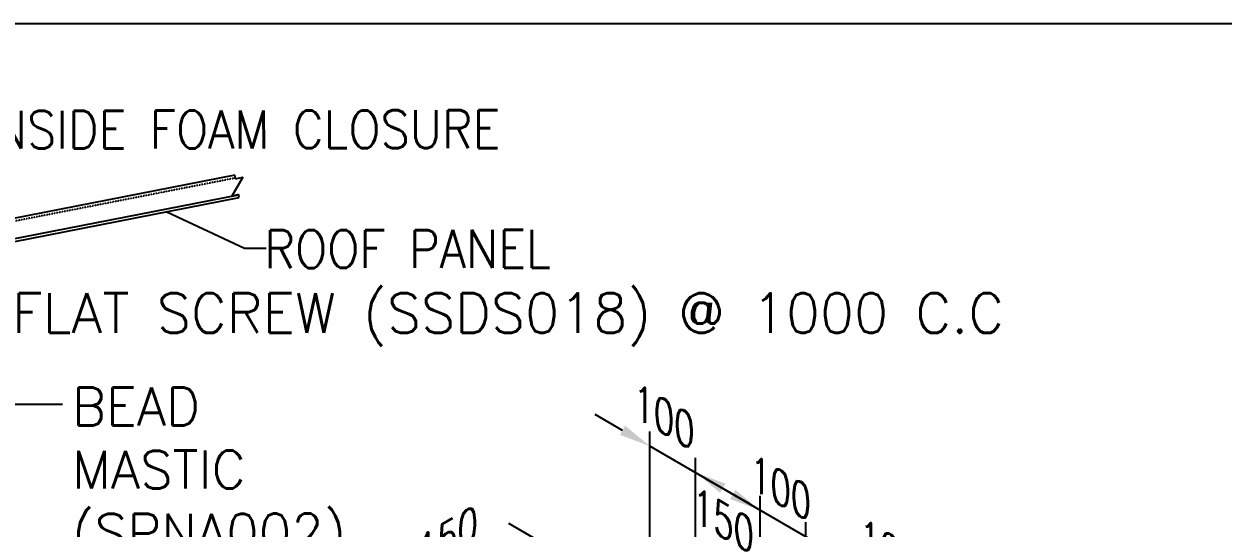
# Model space of a CAD drawing. Header units: millimetres. Extents: x 0 to 2669304, y -3314102 to 0.
# Drawn here: x 2652663 to 2660337, y -3225482 to -3222255 of the extents above; entities that cross this region are included whole.
import ezdxf

# ---------------------------------------------------------------- set-up
doc = ezdxf.new("R2010")
doc.units = ezdxf.units.MM
doc.header["$LTSCALE"] = 0.4
doc.header["$MEASUREMENT"] = 0
doc.linetypes.add('HIDDEN', pattern=[0.375, 0.25, -0.125])
for name, color, linetype in [('Dim', 7, 'Continuous'), ('SHEETING', 150, 'Continuous'), ('SHM45-006$0$TEXT', 7, 'Continuous')]:
    doc.layers.add(name, color=color, linetype=linetype)
doc.layers.add('TEXT', color=7, linetype='Continuous', lineweight=13)
doc.styles.add('ROMANS', font='romans.shx')
doc.dimstyles.new('Standard 1', dxfattribs={"dimtxt": 2.5, "dimasz": 2, "dimexe": 1, "dimexo": 1, "dimgap": 0.5, "dimtad": 1, "dimdec": 0, "dimzin": 0, "dimdsep": 46, "dimtxsty": 'ROMANS', "dimcen": 0, "dimclrd": 2, "dimclre": 2, "dimadec": 0, "dimazin": 0, "dimtfac": 1, "dimtdec": 0, "dimtofl": 0, "dimtmove": 2, "dimatfit": 3, "dimfxl": 0, "dimtolj": 1, "dimtzin": 0, "dimarcsym": 0})

msp = doc.modelspace()

# ---------------------------------------------------------------- linework, layer by layer
at = {"color": 8, "linetype": 'HIDDEN'}
msp.add_line((2654015.2292, -3223241.9686), (2650991.9701, -3223832.7809), dxfattribs=at)
msp.add_lwpolyline([(2642441.8152, -3236837.4536), (2666683.7247, -3236837.4536), (2666683.7247, -3222255.0416), (2642441.8152, -3222255.0416)], close=True)
at = {"layer": 'Dim', "color": 2}
for p, q in [((2656494.4272, -3224857.0745), (2656319.8935, -3224756.3074)), ((2656668.9608, -3226474.6485), (2656668.9608, -3224864.7569)), ((2656961.6378, -3226643.6256), (2656961.6378, -3225033.734)), ((2657200.1353, -3225267.6648), (2657025.6016, -3225166.8977)), ((2657136.1715, -3225227.5857), (2657310.7051, -3225328.3528)), ((2657374.669, -3226882.13), (2657374.669, -3225275.3472)), ((2656399.8854, -3225819.7862, 5329.3333), (2655765.709, -3225453.6444, 5329.3333)), ((2657667.3459, -3227051.1071), (2657667.3459, -3225444.3243))]:
    msp.add_line(p, q, dxfattribs=at)
at = {"layer": 'Dim'}
msp.add_line((2659078.7622, -3226356.7598), (2656668.9608, -3224957.8416), dxfattribs=at)
at = {"layer": 'Dim', "color": 2}
for points in [[(2656511.2217, -3224827.9856), (2656477.6327, -3224886.1634), (2656668.9608, -3224957.8416)], [(2657152.966, -3225198.4968), (2657119.3769, -3225256.6747), (2656961.6378, -3225126.8187)], [(2657216.9298, -3225238.5758), (2657183.3408, -3225296.7537), (2657374.669, -3225368.4318)]]:
    msp.add_solid(points, dxfattribs=at)
at = {"layer": 'SHEETING'}
for p, q in [((2654011.9913, -3223223.9804), (2650988.2308, -3223814.8138)), ((2654064.8223, -3223235.3343), (2653992.5876, -3223356.8258)), ((2654016.2582, -3223245.7795), (2654011.9913, -3223223.9804)), ((2654016.2582, -3223245.7795), (2654064.8223, -3223235.3343)), ((2651014.5629, -3223940.237), (2654036.4171, -3223348.735)), ((2651018.082, -3223958.2472), (2654039.9362, -3223366.7452)), ((2653992.5876, -3223356.8258), (2654035.6636, -3223344.9173)), ((2654039.9362, -3223366.7452), (2654035.6636, -3223344.9173))]:
    msp.add_line(p, q, dxfattribs=at)

# ---------------------------------------------------------------- texts
at = {"layer": 'SHM45-006$0$TEXT', "style": 'ROMANS', "oblique": 30, "width": 0.9}
msp.add_text('150', height=193.96836, rotation=30, dxfattribs=at).set_placement((2655178.7714, -3225774.4536, 5329.3333))
at = {"layer": 'TEXT', "style": 'ROMANS', "width": 0.9}
for s, height, p in [('INSIDE FOAM CLOSURE', 242.460449, (2652401.9878, -3223053.7494)), ('ROOF PANEL', 242.46045, (2654202.2419, -3223818.1125))]:
    msp.add_text(s, height=height, rotation=0.07296676, dxfattribs=at).set_placement(p)
at = {"layer": 'TEXT', "style": 'ROMANS', "oblique": 330, "width": 0.9}
for s, p in [('100', (2656565.4038, -3224767.6128)), ('100', (2657311.738, -3225224.1991)), ('150', (2656946.0174, -3225432.8508)), ('100', (2658011.7579, -3225633.871))]:
    msp.add_text(s, height=193.96836, rotation=330, dxfattribs=at).set_placement(p)
at = {"layer": 'TEXT', "color": 7, "insert": (2652586.2233, -3223978.97), "char_height": 254.583471, "width": 6733.514271, "attachment_point": 1, "style": 'ROMANS'}
msp.add_mtext('FLAT SCREW (SSDS018) @ 1000 C.C', dxfattribs=at)
at = {"layer": 'TEXT', "insert": (2652969.6599, -3224583.6609), "char_height": 242.460449, "width": 2078.598323, "attachment_point": 1, "rotation": 0.07296676, "style": 'ROMANS'}
msp.add_mtext('BEAD MASTIC (SPNA002)', dxfattribs=at)

# ---------------------------------------------------------------- leaders
at = {"color": 3}
for points in [[(2653577.9831, -3223457.1685), (2654075.1601, -3223690.4171), (2654213.5769, -3223690.4171)], [(2651483.5041, -3223923.1947), (2651680.3706, -3224688.4546), (2652910.7128, -3224688.4546)]]:
    msp.add_leader(points, dimstyle='Standard 1', dxfattribs=at)

doc.saveas('drawing.dxf')
